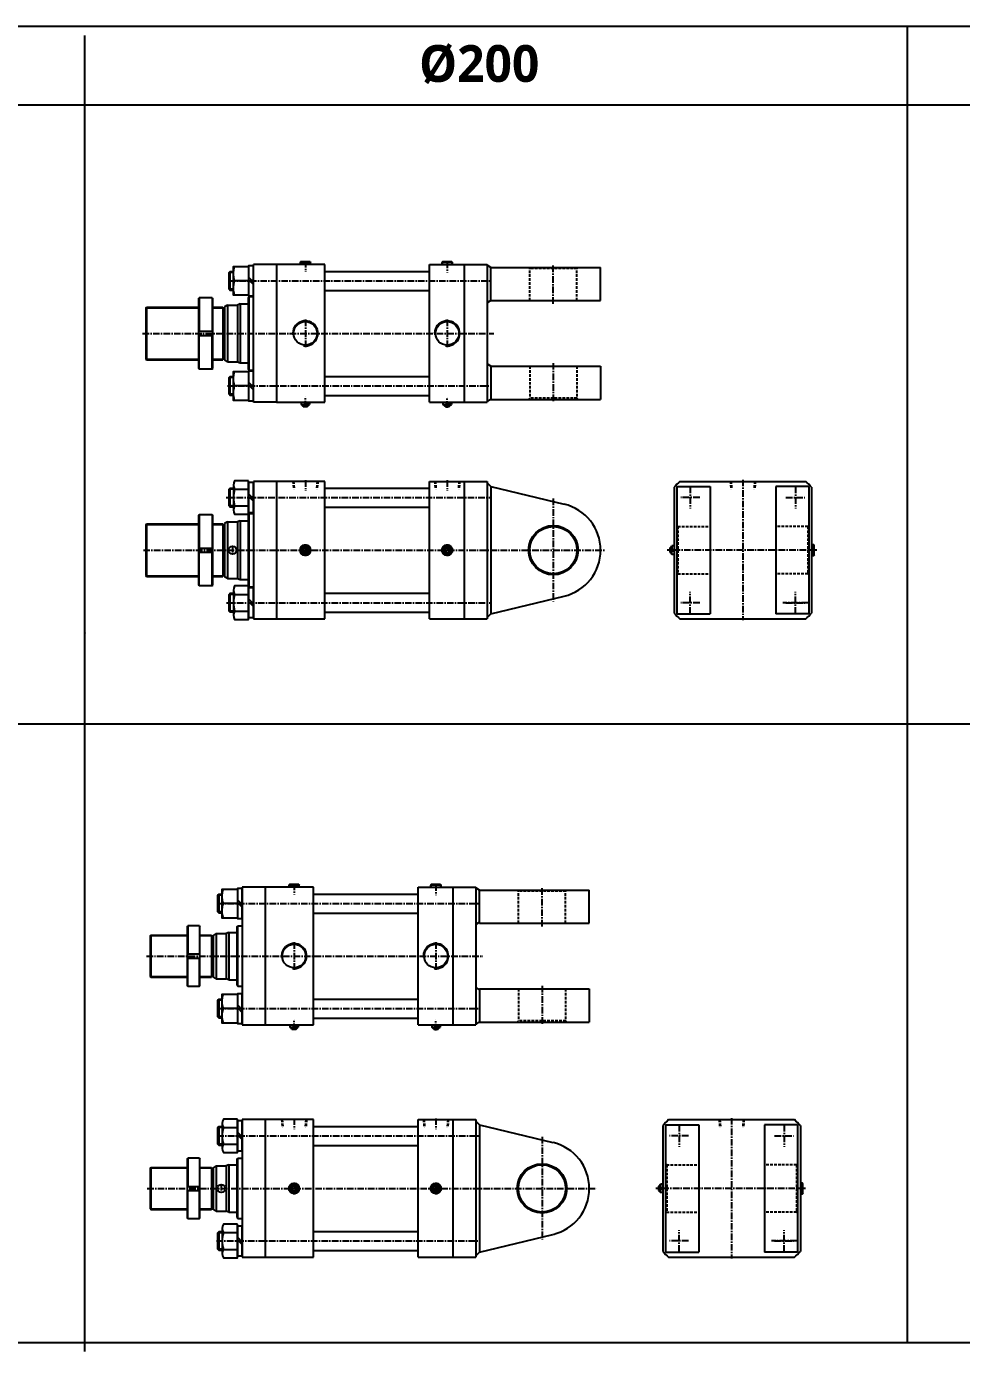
# Model space of a CAD drawing. Extents: x -819 to 29893, y -8942 to 9886.
# Drawn here: x 5342 to 7121, y -17 to 2505 of the extents above; entities that cross this region are included whole.
import ezdxf

# ---------------------------------------------------------------- set-up
doc = ezdxf.new("R2010")
doc.units = 0
doc.header["$LTSCALE"] = 10
doc.header["$MEASUREMENT"] = 0
for name, pattern in [('CENTER', [2, 1.25, -0.25, 0.25, -0.25]), ('CENTERX2', [4, 2.5, -0.5, 0.5, -0.5]), ('HIDDENX2', [0.75, 0.5, -0.25])]:
    doc.linetypes.add(name, pattern=pattern)
doc.layers.get('0').update_dxf_attribs({"linetype": 'CONTINUOUS'})
for name, color, linetype in [('CEN', 1, 'CENTERX2'), ('CENTER', 1, 'CENTER'), ('HID', 2, 'HIDDENX2'), ('ML', 7, 'CONTINUOUS'), ('THIN', 3, 'CONTINUOUS')]:
    doc.layers.add(name, color=color, linetype=linetype)
doc.styles.add('문자', font='romans.shx')

msp = doc.modelspace()

# ---------------------------------------------------------------- linework, layer by layer
for p, q in [((8900.8, 2505.2), (-0.5, 2505.2)), ((7018.6, 0), (7018.6, 2505.2)), ((5452.6, -17), (5452.6, 2488.3)), ((8900.8, 2355.7), (-0.5, 2355.7)), ((0, 1177.9), (8901.3, 1177.9)), ((0, 0), (8900.8, 0))]:
    msp.add_line(p, q)
for centre in [(5453.1, 1350.8), (7019.1, 1178.4)]:
    msp.add_arc(centre, 0.5, 180, 270)
at = {"layer": 'CEN', "color": 1, "linetype": 'CENTER'}
for p, q in [((6344.4, 1977.5), (6344.4, 2052.5)), ((6344.4, 1864.5), (6344.4, 1789.5)), ((6344.4, 1606.5), (6344.4, 1410.4)), ((6829.2, 1408.4), (6781.2, 1408.4)), ((6322.9, 792.2), (6322.9, 867.2)), ((6322.9, 679.2), (6322.9, 604.2)), ((6322.9, 391.5), (6322.9, 195.3)), ((6807.7, 193.4), (6759.7, 193.4))]:
    msp.add_line(p, q, dxfattribs=at)
at = {"layer": 'CENTER'}
for p, q in [((6605.2, 1629.2), (6605.2, 1587.7)), ((6805.2, 1629.2), (6805.2, 1587.7)), ((6623.1, 1608.4), (6587.2, 1608.4)), ((6787.2, 1608.4), (6823.1, 1608.4)), ((6605.2, 1387.7), (6605.2, 1429.2)), ((6805.2, 1387.7), (6805.2, 1429.2)), ((6623.1, 1408.4), (6587.2, 1408.4)), ((6787.2, 1408.4), (6823.1, 1408.4)), ((6583.7, 414.1), (6583.7, 372.7)), ((6783.7, 414.1), (6783.7, 372.7)), ((6601.6, 393.4), (6565.7, 393.4)), ((6765.7, 393.4), (6801.6, 393.4)), ((6583.7, 172.7), (6583.7, 214.1)), ((6783.7, 172.7), (6783.7, 214.1)), ((6601.6, 193.4), (6565.7, 193.4)), ((6765.7, 193.4), (6801.6, 193.4))]:
    msp.add_line(p, q, dxfattribs=at)
at = {"layer": 'HID'}
for p, q in [((6297.4, 2046.5), (6299.4, 2044.5)), ((6389.4, 2044.5), (6299.4, 2044.5)), ((6299.4, 1983.5), (6299.4, 2044.5)), ((6391.4, 2046.5), (6389.4, 2044.5)), ((6389.4, 1983.5), (6389.4, 2044.5)), ((6299.4, 1858.5), (6299.4, 1797.5)), ((6389.4, 1858.5), (6389.4, 1797.5)), ((6297.4, 1795.5), (6299.4, 1797.5)), ((6389.4, 1797.5), (6299.4, 1797.5)), ((6391.4, 1795.5), (6389.4, 1797.5)), ((5848.5, 1639.4), (5849.8, 1624.4)), ((5849.9, 1639.4), (5851.2, 1624.4)), ((5894.8, 1639.4), (5893.5, 1624.4)), ((5896.3, 1639.4), (5894.9, 1624.4)), ((6118.5, 1639.4), (6119.8, 1624.4)), ((6119.9, 1639.4), (6121.2, 1624.4)), ((6164.8, 1639.4), (6163.5, 1624.4)), ((6166.3, 1639.4), (6164.9, 1624.4)), ((6681.3, 1639.4), (6682.6, 1624.4)), ((6682.8, 1639.4), (6684.1, 1624.4)), ((6727.6, 1639.4), (6726.3, 1624.4)), ((6729.1, 1639.4), (6727.8, 1624.4)), ((6579.7, 1555.4), (6581.7, 1553.4)), ((6581.7, 1553.4), (6581.7, 1463.4)), ((6581.7, 1553.4), (6642.7, 1553.4)), ((6828.7, 1553.4), (6767.7, 1553.4)), ((6830.7, 1555.4), (6828.7, 1553.4)), ((6828.7, 1553.4), (6828.7, 1463.4)), ((6579.7, 1461.4), (6581.7, 1463.4)), ((6581.7, 1463.4), (6642.7, 1463.4)), ((6828.7, 1463.4), (6767.7, 1463.4)), ((6830.7, 1461.4), (6828.7, 1463.4)), ((6275.9, 861.2), (6277.9, 859.2)), ((6367.9, 859.2), (6277.9, 859.2)), ((6277.9, 798.2), (6277.9, 859.2)), ((6369.9, 861.2), (6367.9, 859.2)), ((6367.9, 798.2), (6367.9, 859.2)), ((6277.9, 673.2), (6277.9, 612.2)), ((6367.9, 673.2), (6367.9, 612.2)), ((6275.9, 610.2), (6277.9, 612.2)), ((6367.9, 612.2), (6277.9, 612.2)), ((6369.9, 610.2), (6367.9, 612.2)), ((5827, 424.4), (5828.3, 409.4)), ((5828.4, 424.4), (5829.7, 409.4)), ((5873.3, 424.4), (5872, 409.4)), ((5874.8, 424.4), (5873.4, 409.4)), ((6097, 424.4), (6098.3, 409.4)), ((6098.4, 424.4), (6099.7, 409.4)), ((6143.3, 424.4), (6142, 409.4)), ((6144.8, 424.4), (6143.4, 409.4)), ((6659.8, 424.4), (6661.1, 409.4)), ((6661.3, 424.4), (6662.6, 409.4)), ((6706.1, 424.4), (6704.8, 409.4)), ((6707.6, 424.4), (6706.3, 409.4)), ((6558.2, 340.4), (6560.2, 338.4)), ((6560.2, 338.4), (6560.2, 248.4)), ((6560.2, 338.4), (6621.2, 338.4)), ((6807.2, 338.4), (6746.2, 338.4)), ((6809.2, 340.4), (6807.2, 338.4)), ((6807.2, 338.4), (6807.2, 248.4)), ((6558.2, 246.4), (6560.2, 248.4)), ((6560.2, 248.4), (6621.2, 248.4)), ((6807.2, 248.4), (6746.2, 248.4)), ((6809.2, 246.4), (6807.2, 248.4))]:
    msp.add_line(p, q, dxfattribs=at)
at = {"layer": 'ML'}
for p, q in [((5909.4, 2052), (5773.4, 2052)), ((5773.4, 1790), (5773.4, 2052)), ((5817.4, 2052), (5817.4, 1790)), ((5863.4, 2057), (5862.4, 2056)), ((5882.4, 2056), (5862.4, 2056)), ((5862.4, 2056), (5862.4, 2052)), ((5881.4, 2057), (5863.4, 2057)), ((5881.4, 2057), (5882.4, 2056)), ((5882.4, 2052), (5882.4, 2056)), ((5909.4, 1790), (5909.4, 2052)), ((6108.4, 1790), (6108.4, 2052)), ((6108.4, 2052), (6174.4, 2052)), ((6133.4, 2057), (6132.4, 2056)), ((6152.4, 2056), (6132.4, 2056)), ((6132.4, 2056), (6132.4, 2052)), ((6151.4, 2057), (6133.4, 2057)), ((6151.4, 2057), (6152.4, 2056)), ((6152.4, 2052), (6152.4, 2056)), ((6174.4, 2052), (6174.4, 1790)), ((6174.4, 2052), (6218.4, 2052)), ((6218.4, 2052), (6218.4, 1790)), ((6225.4, 2046.5), (6218.4, 2050.8)), ((6225.4, 1983.5), (6225.4, 2046.5)), ((6225.4, 2046.5), (6434.4, 2046.5)), ((6434.4, 1983.5), (6434.4, 2046.5)), ((5729.5, 2003), (5729.5, 2039)), ((5764.4, 2021), (5737.8, 2021)), ((5764.4, 2028), (5773.4, 2019)), ((5764.4, 2022.9), (5773.4, 2013.9)), ((5909.4, 2039), (6108.4, 2039)), ((5909.4, 2003), (6108.4, 2003)), ((5568.4, 1969.5), (5569.9, 1971)), ((5568.4, 1969.5), (5568.4, 1872.5)), ((5569.9, 1971), (5669.2, 1971)), ((5569.9, 1971), (5569.9, 1871)), ((5669.2, 1987.5), (5670.2, 1988.5)), ((5669.2, 1987.5), (5669.2, 1854.5)), ((5670.2, 1988.5), (5670.2, 1925)), ((5695.2, 1988.5), (5670.2, 1988.5)), ((5695.2, 1988.5), (5695.2, 1925)), ((5695.2, 1988.5), (5696.2, 1987.5)), ((5696.2, 1854.5), (5696.2, 1987.5)), ((5696.2, 1971), (5715.4, 1971)), ((5715.4, 1971), (5715.4, 1871)), ((5715.4, 1969.5), (5718.4, 1969.5)), ((5724.4, 1975), (5718.4, 1971.5)), ((5718.4, 1971.5), (5718.4, 1870.4)), ((5724.4, 1975), (5724.4, 1867)), ((5724.4, 1975), (5743.4, 1975)), ((5748.4, 1977), (5743.4, 1975)), ((5743.4, 1975), (5743.4, 1867)), ((5748.4, 1977), (5748.4, 1865)), ((5748.4, 1977), (5763.4, 1977)), ((5763.4, 1989), (5765.4, 1991)), ((5763.4, 1989), (5763.4, 1853)), ((5765.4, 1851), (5765.4, 1991)), ((5765.4, 1991), (5773.4, 1991)), ((6225.4, 1983.5), (6218.4, 1979.2)), ((6225.4, 1983.5), (6434.4, 1983.5)), ((5669.2, 1925), (5696.2, 1925)), ((5669.2, 1917), (5696.2, 1917)), ((5670.2, 1853.5), (5670.2, 1917)), ((5695.2, 1853.5), (5695.2, 1917)), ((5568.4, 1872.5), (5569.9, 1871)), ((5569.9, 1871), (5669.2, 1871)), ((5696.2, 1871), (5715.4, 1871)), ((5715.4, 1872.5), (5718.4, 1872.5)), ((5724.4, 1867), (5718.4, 1870.4)), ((5724.4, 1867), (5743.4, 1867)), ((5743.4, 1867), (5748.4, 1865)), ((5670.2, 1853.5), (5669.2, 1854.5)), ((5670.2, 1853.5), (5695.2, 1853.5)), ((5695.2, 1853.5), (5696.2, 1854.5)), ((5748.4, 1865), (5763.4, 1865)), ((5765.4, 1851), (5763.4, 1853)), ((5765.4, 1851), (5773.4, 1851)), ((6225.4, 1858.5), (6218.4, 1862.8)), ((6225.4, 1858.5), (6225.4, 1795.5)), ((6225.4, 1858.5), (6434.4, 1858.5)), ((6434.4, 1858.5), (6434.4, 1795.5)), ((5729.5, 1803), (5729.5, 1839)), ((5764.4, 1821), (5737.8, 1821)), ((5764.4, 1828), (5773.4, 1819)), ((5764.4, 1822.9), (5773.4, 1813.9)), ((5909.4, 1839), (6108.4, 1839)), ((5909.4, 1803), (6108.4, 1803)), ((6225.4, 1795.5), (6218.4, 1791.2)), ((6225.4, 1795.5), (6434.4, 1795.5)), ((5817.4, 1790), (5773.4, 1790)), ((5817.4, 1790), (5909.4, 1790)), ((5864.4, 1790), (5864.4, 1786)), ((5864.4, 1786), (5871.1, 1786)), ((5865.4, 1785), (5864.4, 1786)), ((5865.4, 1785), (5879.4, 1785)), ((5867.4, 1785), (5867.4, 1783)), ((5867.4, 1783), (5877.4, 1783)), ((5868.4, 1782), (5867.4, 1783)), ((5868.4, 1782), (5876.4, 1782)), ((5871.1, 1785), (5871.1, 1790)), ((5873.7, 1785), (5873.7, 1790)), ((5880.4, 1786), (5873.7, 1786)), ((5876.4, 1782), (5877.4, 1783)), ((5877.4, 1785), (5877.4, 1783)), ((5879.4, 1785), (5880.4, 1786)), ((5880.4, 1790), (5880.4, 1786)), ((6108.4, 1790), (6174.4, 1790)), ((6134.4, 1790), (6134.4, 1786)), ((6134.4, 1786), (6141.1, 1786)), ((6135.4, 1785), (6134.4, 1786)), ((6135.4, 1785), (6149.4, 1785)), ((6137.4, 1785), (6137.4, 1783)), ((6138.4, 1782), (6137.4, 1783)), ((6137.4, 1783), (6147.4, 1783)), ((6138.4, 1782), (6146.4, 1782)), ((6141.1, 1785), (6141.1, 1790)), ((6143.7, 1785), (6143.7, 1790)), ((6150.4, 1786), (6143.7, 1786)), ((6146.4, 1782), (6147.4, 1783)), ((6147.4, 1785), (6147.4, 1783)), ((6149.4, 1785), (6150.4, 1786)), ((6150.4, 1790), (6150.4, 1786)), ((6174.4, 1790), (6218.4, 1790)), ((5817.4, 1639.4), (5773.4, 1639.4)), ((5773.4, 1639.4), (5773.4, 1377.4)), ((5817.4, 1639.4), (5817.4, 1377.4)), ((5909.4, 1639.4), (5817.4, 1639.4)), ((5909.4, 1377.4), (5909.4, 1639.4)), ((6108.4, 1377.4), (6108.4, 1639.4)), ((6108.4, 1639.4), (6174.4, 1639.4)), ((6174.4, 1639.4), (6174.4, 1377.4)), ((6174.4, 1639.4), (6218.4, 1639.4)), ((6218.4, 1639.4), (6218.4, 1377.4)), ((6585.4, 1639.4), (6605.2, 1639.4)), ((6605.2, 1639.4), (6805.2, 1639.4)), ((6805.2, 1639.4), (6825, 1639.4)), ((5729.5, 1590.4), (5729.5, 1626.4)), ((5735.4, 1632.3), (5735.4, 1584.6)), ((5737.8, 1624.3), (5764.4, 1624.3)), ((5764.4, 1615.5), (5773.4, 1606.5)), ((5909.4, 1626.4), (6108.4, 1626.4)), ((6218.4, 1636.4), (6225.4, 1629.4)), ((6225.4, 1629.4), (6225.4, 1387.4)), ((6225.4, 1629.4), (6365.3, 1596)), ((6574.2, 1628.2), (6574.2, 1388.7)), ((6579.7, 1629.4), (6579.7, 1387.4)), ((6579.7, 1629.4), (6642.7, 1629.4)), ((6642.7, 1629.4), (6642.7, 1387.4)), ((6767.7, 1629.4), (6767.7, 1387.4)), ((6830.7, 1629.4), (6767.7, 1629.4)), ((6830.7, 1629.4), (6830.7, 1387.4)), ((6836.2, 1628.2), (6836.2, 1388.7)), ((5737.8, 1592.6), (5764.4, 1592.6)), ((5764.4, 1610.4), (5773.4, 1601.4)), ((5909.4, 1590.4), (6108.4, 1590.4)), ((5669.2, 1574.9), (5670.2, 1575.9)), ((5669.2, 1574.9), (5669.2, 1441.9)), ((5695.2, 1575.9), (5670.2, 1575.9)), ((5670.2, 1575.9), (5670.2, 1512.4)), ((5695.2, 1575.9), (5695.2, 1512.4)), ((5695.2, 1575.9), (5696.2, 1574.9)), ((5696.2, 1441.9), (5696.2, 1574.9)), ((5748.4, 1564.4), (5743.4, 1562.4)), ((5748.4, 1564.4), (5748.4, 1452.4)), ((5748.4, 1564.4), (5763.4, 1564.4)), ((5763.4, 1576.4), (5763.6, 1576.7)), ((5763.4, 1576.4), (5763.4, 1440.4)), ((5764.4, 1577.4), (5765.4, 1578.4)), ((5765.4, 1578.4), (5773.4, 1578.4)), ((5765.4, 1438.4), (5765.4, 1578.4)), ((5568.4, 1556.9), (5569.9, 1558.4)), ((5568.4, 1556.9), (5568.4, 1459.9)), ((5569.9, 1558.4), (5669.2, 1558.4)), ((5569.9, 1558.4), (5569.9, 1458.4)), ((5696.2, 1558.4), (5715.4, 1558.4)), ((5715.4, 1558.4), (5715.4, 1458.4)), ((5715.4, 1556.9), (5718.4, 1556.9)), ((5724.4, 1562.4), (5718.4, 1559)), ((5718.4, 1559), (5718.4, 1457.9)), ((5724.4, 1562.4), (5743.4, 1562.4)), ((5724.4, 1562.4), (5724.4, 1454.4)), ((5743.4, 1562.4), (5743.4, 1454.4)), ((5871.1, 1516.3), (5864.5, 1509.7)), ((5873.7, 1516.3), (5880.3, 1509.7)), ((6141.1, 1516.3), (6134.5, 1509.7)), ((6143.7, 1516.3), (6150.3, 1509.7)), ((5669.2, 1512.4), (5696.2, 1512.4)), ((5669.2, 1504.4), (5696.2, 1504.4)), ((5670.2, 1440.9), (5670.2, 1504.4)), ((5695.2, 1440.9), (5695.2, 1504.4)), ((5864.5, 1507.1), (5871.1, 1500.5)), ((5880.3, 1507.1), (5873.7, 1500.5)), ((6134.5, 1507.1), (6141.1, 1500.5)), ((6150.3, 1507.1), (6143.7, 1500.5)), ((5568.4, 1459.9), (5569.9, 1458.4)), ((5569.9, 1458.4), (5669.2, 1458.4)), ((5670.2, 1440.9), (5669.2, 1441.9)), ((5670.2, 1440.9), (5695.2, 1440.9)), ((5695.2, 1440.9), (5696.2, 1441.9)), ((5696.2, 1458.4), (5715.4, 1458.4)), ((5715.4, 1459.9), (5718.4, 1459.9)), ((5724.4, 1454.4), (5718.4, 1457.9)), ((5724.4, 1454.4), (5743.4, 1454.4)), ((5743.4, 1454.4), (5748.4, 1452.4)), ((5748.4, 1452.4), (5763.4, 1452.4)), ((5763.6, 1440.2), (5763.4, 1440.4)), ((5765.4, 1438.4), (5764.4, 1439.4)), ((5765.4, 1438.4), (5773.4, 1438.4)), ((5729.5, 1390.4), (5729.5, 1426.4)), ((5735.4, 1432.3), (5735.4, 1384.6)), ((5737.8, 1424.3), (5764.4, 1424.3)), ((5764.4, 1415.5), (5773.4, 1406.5)), ((5909.4, 1426.4), (6108.4, 1426.4)), ((6225.4, 1387.4), (6365.3, 1420.9)), ((5737.8, 1392.6), (5764.4, 1392.6)), ((5764.4, 1410.4), (5773.4, 1401.4)), ((5909.4, 1390.4), (6108.4, 1390.4)), ((6218.4, 1380.4), (6225.4, 1387.4)), ((6579.7, 1387.4), (6642.7, 1387.4)), ((6830.7, 1387.4), (6767.7, 1387.4)), ((5773.4, 1377.4), (5909.4, 1377.4)), ((6108.4, 1377.4), (6174.4, 1377.4)), ((6174.4, 1377.4), (6218.4, 1377.4)), ((6585.4, 1377.4), (6605.2, 1377.4)), ((6605.2, 1377.4), (6805.2, 1377.4)), ((6805.2, 1377.4), (6825, 1377.4)), ((5795.9, 866.7), (5751.9, 866.7)), ((5751.9, 866.7), (5751.9, 604.7)), ((5795.9, 866.7), (5795.9, 604.7)), ((5887.9, 866.7), (5795.9, 866.7)), ((5841.9, 871.7), (5840.9, 870.7)), ((5860.9, 870.7), (5840.9, 870.7)), ((5840.9, 870.7), (5840.9, 866.7)), ((5859.9, 871.7), (5841.9, 871.7)), ((5859.9, 871.7), (5860.9, 870.7)), ((5860.9, 866.7), (5860.9, 870.7)), ((5887.9, 604.7), (5887.9, 866.7)), ((6086.9, 604.7), (6086.9, 866.7)), ((6086.9, 866.7), (6152.9, 866.7)), ((6111.9, 871.7), (6110.9, 870.7)), ((6130.9, 870.7), (6110.9, 870.7)), ((6110.9, 870.7), (6110.9, 866.7)), ((6129.9, 871.7), (6111.9, 871.7)), ((6129.9, 871.7), (6130.9, 870.7)), ((6130.9, 866.7), (6130.9, 870.7)), ((6152.9, 866.7), (6152.9, 604.7)), ((6152.9, 866.7), (6196.9, 866.7)), ((6196.9, 866.7), (6196.9, 604.7)), ((6203.9, 861.2), (6196.9, 865.5)), ((6203.9, 798.2), (6203.9, 861.2)), ((6203.9, 861.2), (6412.9, 861.2)), ((6412.9, 798.2), (6412.9, 861.2)), ((5708, 817.7), (5708, 853.7)), ((5742.9, 835.7), (5716.3, 835.7)), ((5742.9, 842.7), (5751.9, 833.7)), ((5742.9, 837.6), (5751.9, 828.6)), ((5887.9, 853.7), (6086.9, 853.7)), ((5887.9, 817.7), (6086.9, 817.7)), ((5647.7, 792.2), (5648.7, 793.2)), ((5647.7, 792.2), (5647.7, 679.2)), ((5648.7, 793.2), (5648.7, 739.7)), ((5670.7, 793.2), (5648.7, 793.2)), ((5670.7, 793.2), (5670.7, 739.7)), ((5670.7, 793.2), (5671.7, 792.2)), ((5671.7, 679.2), (5671.7, 792.2)), ((5741.9, 791.2), (5743.9, 793.2)), ((5741.9, 791.2), (5741.9, 680.2)), ((5743.9, 678.2), (5743.9, 793.2)), ((5743.9, 793.2), (5751.9, 793.2)), ((6203.9, 800.2), (6196.9, 795.9)), ((6203.9, 798.2), (6412.9, 798.2)), ((5576.9, 774.2), (5578.4, 775.7)), ((5576.9, 774.2), (5576.9, 697.2)), ((5578.4, 775.7), (5578.4, 695.7)), ((5578.4, 775.7), (5647.7, 775.7)), ((5671.7, 775.7), (5693.9, 775.7)), ((5693.9, 775.7), (5693.9, 695.7)), ((5693.9, 774.2), (5696.9, 774.2)), ((5702.9, 778.7), (5696.9, 775.2)), ((5696.9, 775.2), (5696.9, 696.1)), ((5702.9, 778.7), (5702.9, 692.7)), ((5702.9, 778.7), (5721.9, 778.7)), ((5726.9, 780.7), (5721.9, 778.7)), ((5721.9, 778.7), (5721.9, 692.7)), ((5726.9, 780.7), (5726.9, 690.7)), ((5726.9, 780.7), (5741.9, 780.7)), ((5647.7, 739.7), (5671.7, 739.7)), ((5647.7, 731.7), (5671.7, 731.7)), ((5648.7, 678.2), (5648.7, 731.7)), ((5670.7, 678.2), (5670.7, 731.7)), ((5576.9, 697.2), (5578.4, 695.7)), ((5578.4, 695.7), (5647.7, 695.7)), ((5671.7, 695.7), (5693.9, 695.7)), ((5693.9, 697.2), (5696.9, 697.2)), ((5702.9, 692.7), (5696.9, 696.1)), ((5702.9, 692.7), (5721.9, 692.7)), ((5726.9, 690.7), (5721.9, 692.7)), ((5726.9, 690.7), (5741.9, 690.7)), ((5648.7, 678.2), (5647.7, 679.2)), ((5648.7, 678.2), (5670.7, 678.2)), ((5670.7, 678.2), (5671.7, 679.2)), ((5741.9, 680.2), (5743.9, 678.2)), ((5743.9, 678.2), (5751.9, 678.2)), ((6203.9, 671.2), (6196.9, 675.5)), ((6203.9, 673.2), (6203.9, 610.2)), ((6203.9, 673.2), (6412.9, 673.2)), ((6412.9, 673.2), (6412.9, 610.2)), ((5708, 617.7), (5708, 653.7)), ((5742.9, 635.7), (5716.3, 635.7)), ((5742.9, 642.7), (5751.9, 633.7)), ((5742.9, 637.6), (5751.9, 628.6)), ((5887.9, 653.7), (6086.9, 653.7)), ((5887.9, 617.7), (6086.9, 617.7)), ((6203.9, 610.2), (6196.9, 605.9)), ((6203.9, 610.2), (6412.9, 610.2)), ((5751.9, 604.7), (5887.9, 604.7)), ((5842.9, 604.7), (5842.9, 600.7)), ((5842.9, 600.7), (5849.6, 600.7)), ((5843.9, 599.7), (5842.9, 600.7)), ((5843.9, 599.7), (5857.9, 599.7)), ((5845.9, 599.7), (5845.9, 597.7)), ((5845.9, 597.7), (5855.9, 597.7)), ((5846.9, 596.7), (5845.9, 597.7)), ((5846.9, 596.7), (5854.9, 596.7)), ((5849.6, 599.7), (5849.6, 604.7)), ((5852.1, 599.7), (5852.1, 604.7)), ((5858.9, 600.7), (5852.1, 600.7)), ((5854.9, 596.7), (5855.9, 597.7)), ((5855.9, 599.7), (5855.9, 597.7)), ((5857.9, 599.7), (5858.9, 600.7)), ((5858.9, 604.7), (5858.9, 600.7)), ((6086.9, 604.7), (6152.9, 604.7)), ((6112.9, 604.7), (6112.9, 600.7)), ((6112.9, 600.7), (6119.6, 600.7)), ((6113.9, 599.7), (6112.9, 600.7)), ((6113.9, 599.7), (6127.9, 599.7)), ((6115.9, 599.7), (6115.9, 597.7)), ((6116.9, 596.7), (6115.9, 597.7)), ((6115.9, 597.7), (6125.9, 597.7)), ((6116.9, 596.7), (6124.9, 596.7)), ((6119.6, 599.7), (6119.6, 604.7)), ((6122.1, 599.7), (6122.1, 604.7)), ((6128.9, 600.7), (6122.1, 600.7)), ((6124.9, 596.7), (6125.9, 597.7)), ((6125.9, 599.7), (6125.9, 597.7)), ((6127.9, 599.7), (6128.9, 600.7)), ((6128.9, 604.7), (6128.9, 600.7)), ((6152.9, 604.7), (6196.9, 604.7)), ((5708, 375.4), (5708, 411.4)), ((5713.9, 417.2), (5713.9, 369.6)), ((5716.3, 409.3), (5742.9, 409.3)), ((5795.9, 424.4), (5751.9, 424.4)), ((5751.9, 424.4), (5751.9, 162.4)), ((5795.9, 424.4), (5795.9, 162.4)), ((5887.9, 424.4), (5795.9, 424.4)), ((5887.9, 162.4), (5887.9, 424.4)), ((5887.9, 411.4), (6086.9, 411.4)), ((6086.9, 162.4), (6086.9, 424.4)), ((6086.9, 424.4), (6152.9, 424.4)), ((6152.9, 424.4), (6152.9, 162.4)), ((6152.9, 424.4), (6196.9, 424.4)), ((6196.9, 424.4), (6196.9, 162.4)), ((6196.9, 421.4), (6203.9, 414.4)), ((6203.9, 414.4), (6203.9, 172.4)), ((6203.9, 414.4), (6343.8, 380.9)), ((6552.7, 413.2), (6552.7, 173.6)), ((6558.2, 414.4), (6558.2, 172.4)), ((6558.2, 414.4), (6621.2, 414.4)), ((6563.9, 424.4), (6583.7, 424.4)), ((6583.7, 424.4), (6783.7, 424.4)), ((6621.2, 414.4), (6621.2, 172.4)), ((6746.2, 414.4), (6746.2, 172.4)), ((6809.2, 414.4), (6746.2, 414.4)), ((6783.7, 424.4), (6803.5, 424.4)), ((6809.2, 414.4), (6809.2, 172.4)), ((6814.7, 413.2), (6814.7, 173.6)), ((5742.9, 400.4), (5751.9, 391.4)), ((5742.9, 395.4), (5751.9, 386.4)), ((5716.3, 377.5), (5742.9, 377.5)), ((5887.9, 375.4), (6086.9, 375.4)), ((5576.9, 331.9), (5578.4, 333.4)), ((5576.9, 331.9), (5576.9, 254.9)), ((5578.4, 333.4), (5647.7, 333.4)), ((5578.4, 333.4), (5578.4, 253.4)), ((5647.7, 349.9), (5648.7, 350.9)), ((5647.7, 349.9), (5647.7, 236.9)), ((5670.7, 350.9), (5648.7, 350.9)), ((5648.7, 350.9), (5648.7, 297.4)), ((5670.7, 350.9), (5671.7, 349.9)), ((5670.7, 350.9), (5670.7, 297.4)), ((5671.7, 236.9), (5671.7, 349.9)), ((5671.7, 333.4), (5693.9, 333.4)), ((5693.9, 333.4), (5693.9, 253.4)), ((5693.9, 331.9), (5696.9, 331.9)), ((5702.9, 336.4), (5696.9, 332.9)), ((5696.9, 332.9), (5696.9, 253.9)), ((5702.9, 336.4), (5721.9, 336.4)), ((5702.9, 336.4), (5702.9, 250.4)), ((5726.9, 338.4), (5721.9, 336.4)), ((5721.9, 336.4), (5721.9, 250.4)), ((5726.9, 338.4), (5726.9, 248.4)), ((5726.9, 338.4), (5741.9, 338.4)), ((5741.9, 348.9), (5743.9, 350.9)), ((5741.9, 348.9), (5741.9, 237.9)), ((5743.9, 350.9), (5751.9, 350.9)), ((5743.9, 235.9), (5743.9, 350.9)), ((5647.7, 297.4), (5671.7, 297.4)), ((5647.7, 289.4), (5671.7, 289.4)), ((5648.7, 235.9), (5648.7, 289.4)), ((5670.7, 235.9), (5670.7, 289.4)), ((5849.6, 301.3), (5843, 294.7)), ((5843, 292.1), (5849.6, 285.5)), ((5852.1, 301.3), (5858.7, 294.7)), ((5858.7, 292.1), (5852.1, 285.5)), ((6119.6, 301.3), (6113, 294.7)), ((6113, 292.1), (6119.6, 285.5)), ((6122.1, 301.3), (6128.7, 294.7)), ((6128.7, 292.1), (6122.1, 285.5)), ((5576.9, 254.9), (5578.4, 253.4)), ((5578.4, 253.4), (5647.7, 253.4)), ((5671.7, 253.4), (5693.9, 253.4)), ((5693.9, 254.9), (5696.9, 254.9)), ((5702.9, 250.4), (5696.9, 253.9)), ((5648.7, 235.9), (5647.7, 236.9)), ((5648.7, 235.9), (5670.7, 235.9)), ((5670.7, 235.9), (5671.7, 236.9)), ((5702.9, 250.4), (5721.9, 250.4)), ((5726.9, 248.4), (5721.9, 250.4)), ((5726.9, 248.4), (5741.9, 248.4)), ((5741.9, 237.9), (5743.9, 235.9)), ((5743.9, 235.9), (5751.9, 235.9)), ((5708, 175.4), (5708, 211.4)), ((5713.9, 217.2), (5713.9, 169.6)), ((5716.3, 209.3), (5742.9, 209.3)), ((5887.9, 211.4), (6086.9, 211.4)), ((6203.9, 172.4), (6343.8, 205.9)), ((5716.3, 177.5), (5742.9, 177.5)), ((5742.9, 200.4), (5751.9, 191.4)), ((5742.9, 195.4), (5751.9, 186.4)), ((5751.9, 162.4), (5887.9, 162.4)), ((5887.9, 175.4), (6086.9, 175.4)), ((6086.9, 162.4), (6152.9, 162.4)), ((6152.9, 162.4), (6196.9, 162.4)), ((6196.9, 165.4), (6203.9, 172.4)), ((6558.2, 172.4), (6621.2, 172.4)), ((6563.9, 162.4), (6583.7, 162.4)), ((6583.7, 162.4), (6783.7, 162.4)), ((6809.2, 172.4), (6746.2, 172.4)), ((6783.7, 162.4), (6803.5, 162.4))]:
    msp.add_line(p, q, dxfattribs=at)
at = {"layer": 'ML', "color": 2}
for p, q in [((5862.9, 2056.5), (5862.9, 2052)), ((5881.9, 2052), (5881.9, 2056.5)), ((6132.9, 2056.5), (6132.9, 2052)), ((6151.9, 2052), (6151.9, 2056.5)), ((5568.9, 1970), (5669.2, 1970)), ((5696.2, 1970), (5715.4, 1970)), ((5568.9, 1872), (5669.2, 1872)), ((5696.2, 1872), (5715.4, 1872)), ((5867.9, 1785), (5867.9, 1782.5)), ((5876.9, 1785), (5876.9, 1782.5)), ((6137.9, 1785), (6137.9, 1782.5)), ((6146.9, 1785), (6146.9, 1782.5)), ((5568.9, 1557.4), (5669.2, 1557.4)), ((5696.2, 1557.4), (5715.4, 1557.4)), ((5568.9, 1459.4), (5669.2, 1459.4)), ((5696.2, 1459.4), (5715.4, 1459.4)), ((5841.4, 871.2), (5841.4, 866.7)), ((5860.4, 866.7), (5860.4, 871.2)), ((6111.4, 871.2), (6111.4, 866.7)), ((6130.4, 866.7), (6130.4, 871.2)), ((5577.4, 774.7), (5647.7, 774.7)), ((5671.7, 774.7), (5693.9, 774.7)), ((5577.4, 696.7), (5647.7, 696.7)), ((5671.7, 696.7), (5693.9, 696.7)), ((5846.4, 599.7), (5846.4, 597.2)), ((5855.4, 599.7), (5855.4, 597.2)), ((6116.4, 599.7), (6116.4, 597.2)), ((6125.4, 599.7), (6125.4, 597.2)), ((5577.4, 332.4), (5647.7, 332.4)), ((5671.7, 332.4), (5693.9, 332.4)), ((5737.8, 338.4), (5741.7, 338.4)), ((5577.4, 254.4), (5647.7, 254.4)), ((5671.7, 254.4), (5693.9, 254.4)), ((5737.8, 248.4), (5741.7, 248.4))]:
    msp.add_line(p, q, dxfattribs=at)
at = {"layer": 'ML', "color": 1, "linetype": 'CENTER'}
for p, q in [((5872.4, 2058.8), (5872.4, 2038.4)), ((6142.4, 2057.6), (6142.4, 2037.2)), ((5726.8, 2021), (6225.6, 2021)), ((5872.4, 1947.3), (5872.4, 1894.7)), ((6142.4, 1947.3), (6142.4, 1894.7)), ((5562.5, 1921), (6231.3, 1921)), ((5724.3, 1821), (6222.6, 1821)), ((5872.4, 1780), (5872.4, 1800.4)), ((6142.4, 1779.4), (6142.4, 1799.9)), ((5872.4, 1641.7), (5872.4, 1621.3)), ((6142.4, 1641.7), (6142.4, 1621.3)), ((6705.2, 1642.5), (6705.2, 1374.9)), ((5721.5, 1608.4), (6223.6, 1608.4)), ((5733.9, 1516.7), (5733.9, 1500.2)), ((5872.4, 1519.4), (5872.4, 1497.4)), ((6142.4, 1519.4), (6142.4, 1497.4)), ((5564.1, 1508.4), (6442.3, 1508.4)), ((6845.8, 1508.4), (6561.1, 1508.4)), ((5722.2, 1408.4), (6225.3, 1408.4)), ((5850.9, 873.5), (5850.9, 853.1)), ((6120.9, 872.4), (6120.9, 851.9)), ((5704.2, 835.7), (6204.1, 835.7)), ((5850.9, 762), (5850.9, 709.4)), ((6120.9, 762), (6120.9, 709.4)), ((5569.9, 735.7), (6210.4, 735.7)), ((5704.1, 635.7), (6201.1, 635.7)), ((5850.9, 594.7), (5850.9, 615.1)), ((6120.9, 594.1), (6120.9, 614.6)), ((5850.9, 426.7), (5850.9, 406.3)), ((6120.9, 426.7), (6120.9, 406.3)), ((6683.7, 427.5), (6683.7, 159.9)), ((5704.7, 393.4), (6204.1, 393.4)), ((5850.9, 304.4), (5850.9, 282.4)), ((6120.9, 304.4), (6120.9, 282.4)), ((5571.4, 293.4), (6426.5, 293.4)), ((5712.4, 301.7), (5712.4, 285.2)), ((6824.3, 293.4), (6539.6, 293.4)), ((5703, 193.4), (6201.1, 193.4))]:
    msp.add_line(p, q, dxfattribs=at)
at = {"layer": 'ML', "color": 7, "linetype": 'Continuous'}
for p, q in [((6566.2, 1512.4), (6567.2, 1513.4)), ((6567.2, 1513.4), (6567.2, 1503.4)), ((6569.2, 1513.4), (6567.2, 1513.4)), ((6569.2, 1515.4), (6570.2, 1516.4)), ((6569.2, 1515.4), (6569.2, 1501.4)), ((6570.2, 1516.4), (6570.2, 1509.7)), ((6574.2, 1516.4), (6570.2, 1516.4)), ((6840.2, 1518.4), (6836.2, 1518.4)), ((6840.2, 1498.4), (6840.2, 1518.4)), ((6841.2, 1517.4), (6840.2, 1518.4)), ((6841.2, 1499.4), (6841.2, 1517.4)), ((6566.2, 1512.4), (6566.2, 1504.4)), ((6566.2, 1504.4), (6567.2, 1503.4)), ((6569.2, 1503.4), (6567.2, 1503.4)), ((6569.2, 1509.7), (6574.2, 1509.7)), ((6569.2, 1507.1), (6574.2, 1507.1)), ((6569.2, 1501.4), (6570.2, 1500.4)), ((6570.2, 1500.4), (6570.2, 1507.1)), ((6574.2, 1500.4), (6570.2, 1500.4)), ((6836.2, 1498.4), (6840.2, 1498.4)), ((6841.2, 1499.4), (6840.2, 1498.4)), ((6818.7, 303.4), (6814.7, 303.4)), ((6818.7, 283.4), (6818.7, 303.4)), ((6819.7, 302.4), (6818.7, 303.4)), ((6544.7, 297.4), (6545.7, 298.4)), ((6544.7, 297.4), (6544.7, 289.4)), ((6544.7, 289.4), (6545.7, 288.4)), ((6545.7, 298.4), (6545.7, 288.4)), ((6547.7, 298.4), (6545.7, 298.4)), ((6547.7, 288.4), (6545.7, 288.4)), ((6547.7, 300.4), (6548.7, 301.4)), ((6547.7, 300.4), (6547.7, 286.4)), ((6547.7, 294.7), (6552.7, 294.7)), ((6547.7, 292.1), (6552.7, 292.1)), ((6547.7, 286.4), (6548.7, 285.4)), ((6548.7, 301.4), (6548.7, 294.7)), ((6552.7, 301.4), (6548.7, 301.4)), ((6548.7, 285.4), (6548.7, 292.1)), ((6552.7, 285.4), (6548.7, 285.4)), ((6814.7, 283.4), (6818.7, 283.4)), ((6819.7, 284.4), (6818.7, 283.4)), ((6819.7, 284.4), (6819.7, 302.4))]:
    msp.add_line(p, q, dxfattribs=at)
at = {"layer": 'ML', "color": 2, "linetype": 'Continuous'}
for p, q in [((6840.7, 1517.9), (6836.2, 1517.9)), ((6569.2, 1512.9), (6566.7, 1512.9)), ((6569.2, 1503.9), (6566.7, 1503.9)), ((6836.2, 1498.9), (6840.7, 1498.9)), ((6819.2, 302.9), (6814.7, 302.9)), ((6547.7, 297.9), (6545.2, 297.9)), ((6547.7, 288.9), (6545.2, 288.9)), ((6814.7, 283.9), (6819.2, 283.9))]:
    msp.add_line(p, q, dxfattribs=at)
at = {"layer": 'ML'}
for points in [[(5764.4, 1993.5), (5735.4, 1993.5), (5735.4, 2048.5), (5764.4, 2048.5)], [(5764.4, 1793.5), (5735.4, 1793.5), (5735.4, 1848.5), (5764.4, 1848.5)], [(5742.9, 808.2), (5713.9, 808.2), (5713.9, 863.2), (5742.9, 863.2)], [(5742.9, 608.2), (5713.9, 608.2), (5713.9, 663.2), (5742.9, 663.2)]]:
    msp.add_lwpolyline(points, close=True, dxfattribs=at)
for points in [[(5737.8, 1993.5, -0.178633), (5737.8, 2021, -0.178633), (5737.8, 2048.5)], [(5737.8, 1793.5, -0.178633), (5737.8, 1821, -0.178633), (5737.8, 1848.5)], [(5764.4, 1640.2), (5737.8, 1640.2, 0.309401), (5737.8, 1624.3, 0.154701), (5737.8, 1592.6, 0.309401), (5737.8, 1576.7), (5764.4, 1576.7), (5764.4, 1640.2)], [(5764.4, 1440.2), (5737.8, 1440.2, 0.309401), (5737.8, 1424.3, 0.154701), (5737.8, 1392.6, 0.309401), (5737.8, 1376.7), (5764.4, 1376.7), (5764.4, 1440.2)], [(5716.3, 808.2, -0.178633), (5716.3, 835.7, -0.178633), (5716.3, 863.2)], [(5716.3, 608.2, -0.178633), (5716.3, 635.7, -0.178633), (5716.3, 663.2)], [(5742.9, 425.2), (5716.3, 425.2, 0.309401), (5716.3, 409.3, 0.154701), (5716.3, 377.5, 0.309401), (5716.3, 361.6), (5742.9, 361.6), (5742.9, 425.2)], [(5742.9, 225.2), (5716.3, 225.2, 0.309401), (5716.3, 209.3, 0.154701), (5716.3, 177.5, 0.309401), (5716.3, 161.6), (5742.9, 161.6), (5742.9, 225.2)]]:
    msp.add_lwpolyline(points, format="xyb", dxfattribs=at)
for points in [[(5773.4, 1992.5), (5773.4, 2049.4), (5764.4, 2049.4), (5764.4, 1992.5), (5773.4, 1992.5)], [(5735.4, 2003), (5729.5, 2003), (5727.4, 2005.1), (5727.4, 2036.8), (5729.5, 2039), (5735.4, 2039)], [(5773.4, 1792.5), (5773.4, 1849.4), (5764.4, 1849.4), (5764.4, 1792.5), (5773.4, 1792.5)], [(5735.4, 1803), (5729.5, 1803), (5727.4, 1805.1), (5727.4, 1836.8), (5729.5, 1839), (5735.4, 1839)], [(5735.4, 1590.4), (5729.5, 1590.4), (5727.4, 1592.6), (5727.4, 1624.3), (5729.5, 1626.4), (5735.4, 1626.4)], [(5773.4, 1580), (5773.4, 1636.9), (5764.4, 1636.9), (5764.4, 1580), (5773.4, 1580)], [(5735.4, 1390.4), (5729.5, 1390.4), (5727.4, 1392.6), (5727.4, 1424.3), (5729.5, 1426.4), (5735.4, 1426.4)], [(5773.4, 1380), (5773.4, 1436.9), (5764.4, 1436.9), (5764.4, 1380), (5773.4, 1380)], [(5751.9, 807.2), (5751.9, 864.1), (5742.9, 864.1), (5742.9, 807.2), (5751.9, 807.2)], [(5713.9, 817.7), (5708, 817.7), (5705.9, 819.8), (5705.9, 851.5), (5708, 853.7), (5713.9, 853.7)], [(5751.9, 607.2), (5751.9, 664.1), (5742.9, 664.1), (5742.9, 607.2), (5751.9, 607.2)], [(5713.9, 617.7), (5708, 617.7), (5705.9, 619.8), (5705.9, 651.5), (5708, 653.7), (5713.9, 653.7)], [(5713.9, 375.4), (5708, 375.4), (5705.9, 377.6), (5705.9, 409.2), (5708, 411.4), (5713.9, 411.4)], [(5751.9, 365), (5751.9, 421.9), (5742.9, 421.9), (5742.9, 365), (5751.9, 365)], [(5713.9, 175.4), (5708, 175.4), (5705.9, 177.6), (5705.9, 209.2), (5708, 211.4), (5713.9, 211.4)], [(5751.9, 165), (5751.9, 221.9), (5742.9, 221.9), (5742.9, 165), (5751.9, 165)]]:
    msp.add_lwpolyline(points, dxfattribs=at)
for centre, radius in [((5872.4, 1921), 22.4), ((6142.4, 1921), 22.4), ((6344.4, 1508.4), 47), ((6344.4, 1508.4), 45), ((5733.9, 1508.4), 7.5), ((5872.4, 1508.4), 10), ((5872.4, 1508.4), 8), ((6142.4, 1508.4), 10), ((6142.4, 1508.4), 8), ((5872.4, 1508.4), 4.5), ((6142.4, 1508.4), 4.5), ((5850.9, 735.7), 22.4), ((6120.9, 735.7), 22.4), ((6322.9, 293.4), 47), ((6322.9, 293.4), 45), ((5850.9, 293.4), 10), ((6120.9, 293.4), 10), ((5712.4, 293.4), 7.5), ((5850.9, 293.4), 8), ((5850.9, 293.4), 4.5), ((6120.9, 293.4), 8), ((6120.9, 293.4), 4.5)]:
    msp.add_circle(centre, radius, dxfattribs=at)
at = {"layer": 'ML', "color": 2}
for centre, radius, start, end in [((5872.4, 1921), 23.9, 262.2037, 186.1405), ((6142.4, 1921), 23.9, 262.2037, 186.1405), ((5872.4, 1508.4), 9.5, 261.4114, 188.1478), ((5872.4, 1508.4), 5, 257.904, 186.2569), ((6142.4, 1508.4), 9.5, 261.4114, 188.1478), ((6142.4, 1508.4), 5, 257.904, 186.2569), ((5850.9, 735.7), 23.9, 262.2037, 186.1405), ((6120.9, 735.7), 23.9, 262.2037, 186.1405), ((5850.9, 293.4), 9.5, 261.4114, 188.1478), ((6120.9, 293.4), 9.5, 261.4114, 188.1478), ((5850.9, 293.4), 5, 257.904, 186.2569), ((6120.9, 293.4), 5, 257.904, 186.2569)]:
    msp.add_arc(centre, radius, start, end, dxfattribs=at)
at = {"layer": 'ML'}
for centre, radius, start, end in [((6705.2, 1508.4), 177.5, 132.4363, 137.5637), ((6705.2, 1508.4), 177.5, 42.4363, 47.5637), ((6344.4, 1508.4), 90, 283.4509, 76.5491), ((6705.2, 1508.4), 177.5, 222.4363, 227.5637), ((6705.2, 1508.4), 177.5, 312.4363, 317.5637), ((6683.7, 293.4), 177.5, 132.4363, 137.5637), ((6683.7, 293.4), 177.5, 42.4363, 47.5637), ((6322.9, 293.4), 90, 283.4509, 76.5491), ((6683.7, 293.4), 177.5, 222.4363, 227.5637), ((6683.7, 293.4), 177.5, 312.4363, 317.5637)]:
    msp.add_arc(centre, radius, start, end, dxfattribs=at)
at = {"layer": 'THIN'}
for p, q in [((5735.4, 2036.8), (5727.4, 2036.8)), ((5735.4, 2005.1), (5727.4, 2005.1)), ((5735.4, 1836.8), (5727.4, 1836.8)), ((5735.4, 1805.1), (5727.4, 1805.1)), ((5735.4, 1624.3), (5727.4, 1624.3)), ((5735.4, 1592.6), (5727.4, 1592.6)), ((5735.4, 1424.3), (5727.4, 1424.3)), ((5735.4, 1392.6), (5727.4, 1392.6)), ((5713.9, 851.5), (5705.9, 851.5)), ((5713.9, 819.8), (5705.9, 819.8)), ((5713.9, 651.5), (5705.9, 651.5)), ((5713.9, 619.8), (5705.9, 619.8)), ((5713.9, 409.2), (5705.9, 409.2)), ((5713.9, 377.6), (5705.9, 377.6)), ((5713.9, 209.2), (5705.9, 209.2)), ((5713.9, 177.6), (5705.9, 177.6))]:
    msp.add_line(p, q, dxfattribs=at)

# ---------------------------------------------------------------- texts
at = {"insert": (6088.8, 2469.8), "char_height": 70, "attachment_point": 1, "style": '문자'}
msp.add_mtext_dynamic_manual_height_columns('{\\fMalgun Gothic|b1|i0|c129|p50;%%C200}', width=124.533, gutter_width=16, heights=[0], dxfattribs=at)

doc.saveas('drawing.dxf')
